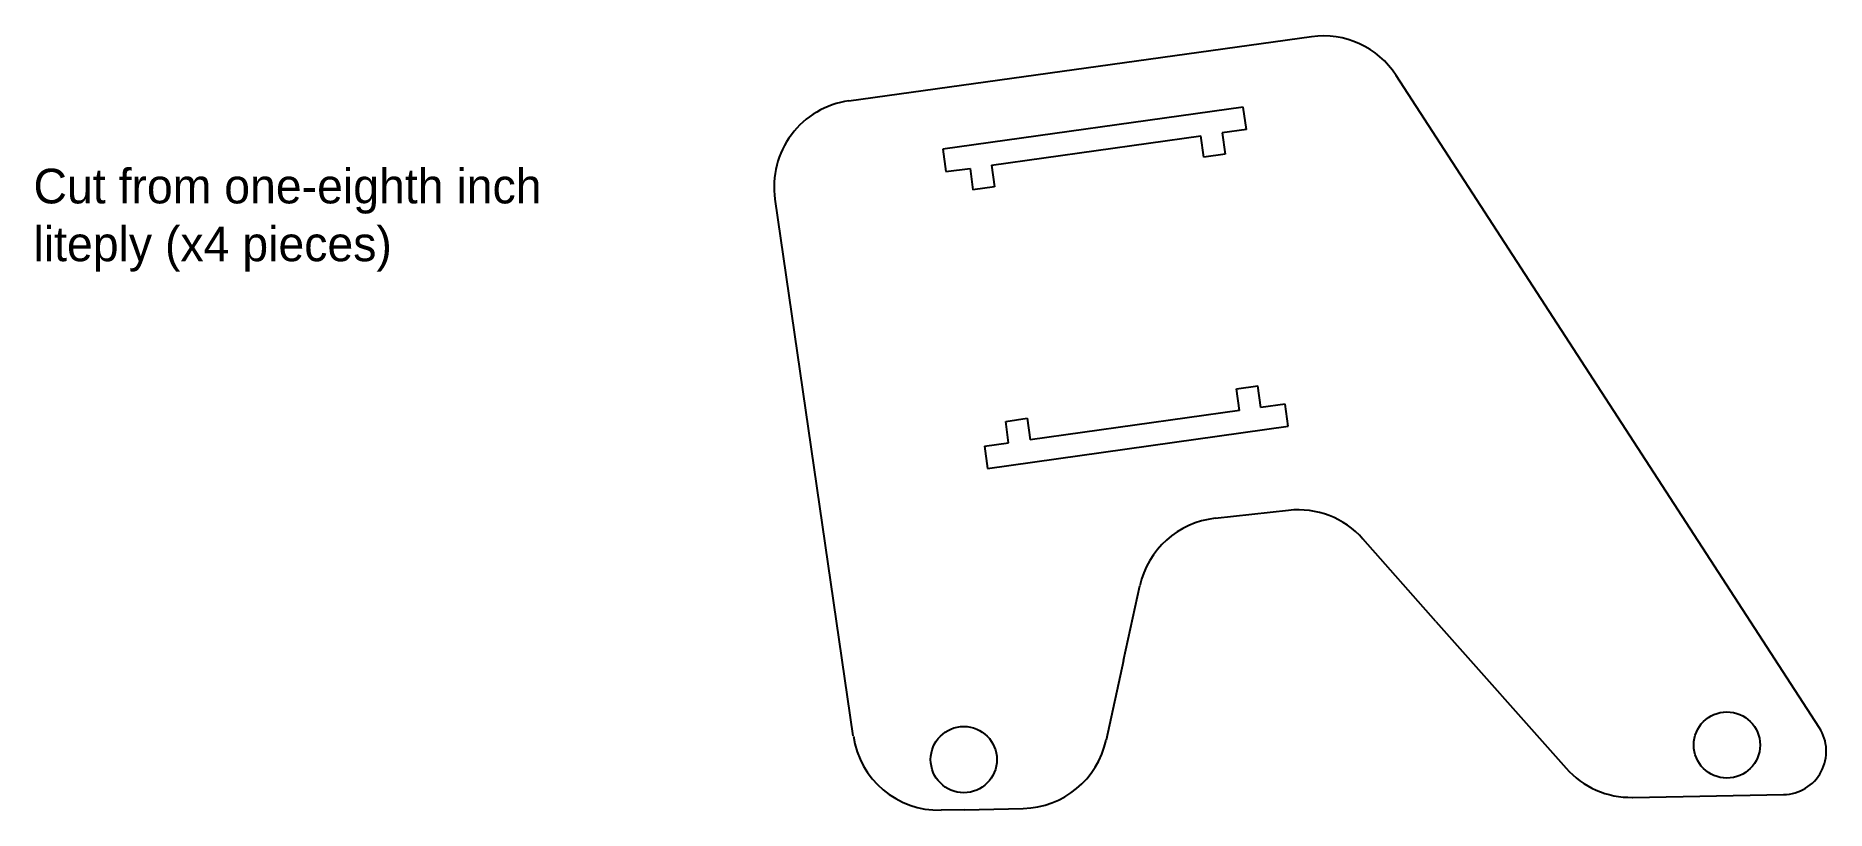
# Model space of a CAD drawing. Extents: x -1.4 to 8.9, y -0.9 to 3.6.
import ezdxf

# ---------------------------------------------------------------- set-up
doc = ezdxf.new("R2010")
doc.units = 0
doc.header["$MEASUREMENT"] = 0
doc.layers.add('CUT_THESE', color=255, linetype='CONTINUOUS')
doc.layers.add('TEXT_FOR_GARY', color=1, linetype='CONTINUOUS')

msp = doc.modelspace()

# ---------------------------------------------------------------- linework, layer by layer
at = {"layer": 'CUT_THESE', "linetype": 'Continuous'}
for p, q in [((3.29, 3.223), (5.956, 3.594)), ((8.883, -0.391), (6.444, 3.37)), ((5.563, 3.187), (3.831, 2.944)), ((5.582, 3.058), (5.563, 3.187)), ((4.112, 2.852), (5.318, 3.021)), ((5.335, 2.898), (5.318, 3.022)), ((5.582, 3.058), (5.442, 3.039)), ((5.442, 3.039), (5.459, 2.915)), ((3.831, 2.944), (3.849, 2.815)), ((5.459, 2.915), (5.335, 2.898)), ((3.849, 2.815), (3.988, 2.834)), ((3.988, 2.834), (4.005, 2.711)), ((4.112, 2.852), (4.129, 2.728)), ((4.129, 2.728), (4.005, 2.711)), ((3.315, -0.439), (2.864, 2.656)), ((5.524, 1.562), (5.648, 1.58)), ((5.541, 1.438), (5.524, 1.562)), ((5.665, 1.456), (5.648, 1.58)), ((5.804, 1.475), (5.665, 1.456)), ((5.822, 1.347), (5.804, 1.475)), ((4.089, 1.103), (5.822, 1.347)), ((4.194, 1.375), (4.318, 1.393)), ((4.21, 1.251), (4.194, 1.375)), ((4.318, 1.393), (4.334, 1.269)), ((5.541, 1.438), (4.334, 1.269)), ((4.071, 1.232), (4.21, 1.251)), ((4.071, 1.232), (4.089, 1.103)), ((5.824, 0.862), (5.401, 0.816)), ((6.674, 0.222), (6.253, 0.697)), ((4.872, -0.004), (4.967, 0.426)), ((6.674, 0.222), (7.424, -0.625)), ((4.872, -0.004), (4.773, -0.463)), ((7.808, -0.793), (8.678, -0.777)), ((3.956, -0.864), (3.821, -0.867)), ((3.956, -0.864), (4.295, -0.857))]:
    msp.add_line(p, q, dxfattribs=at)
for centre in [(8.351, -0.491), (3.952, -0.575)]:
    msp.add_circle(centre, 0.191, dxfattribs=at)
for centre, radius, start, end in [((6.025, 3.098), 0.5, 32.9582, 97.9117), ((3.358, 2.728), 0.5, 97.9117, 188.3024), ((5.879, 0.365), 0.5, 41.553, 96.2632), ((5.455, 0.319), 0.5, 96.2632, 167.6121), ((8.674, -0.527), 0.25, 271.0536, 32.9582), ((3.81, -0.367), 0.5, 188.3024, 271.2228), ((4.284, -0.357), 0.5, 271.2228, 347.7907), ((7.798, -0.293), 0.5, 221.553, 271.0536)]:
    msp.add_arc(centre, radius, start, end, dxfattribs=at)

# ---------------------------------------------------------------- texts
at = {"layer": 'TEXT_FOR_GARY', "linetype": 'Continuous', "insert": (-1.411, 2.832), "char_height": 0.2, "attachment_point": 1}
msp.add_mtext_dynamic_manual_height_columns('Cut from one-eighth inch liteply (x4 pieces)', width=3.36347, gutter_width=1, heights=[0], dxfattribs=at)

doc.saveas('drawing.dxf')
